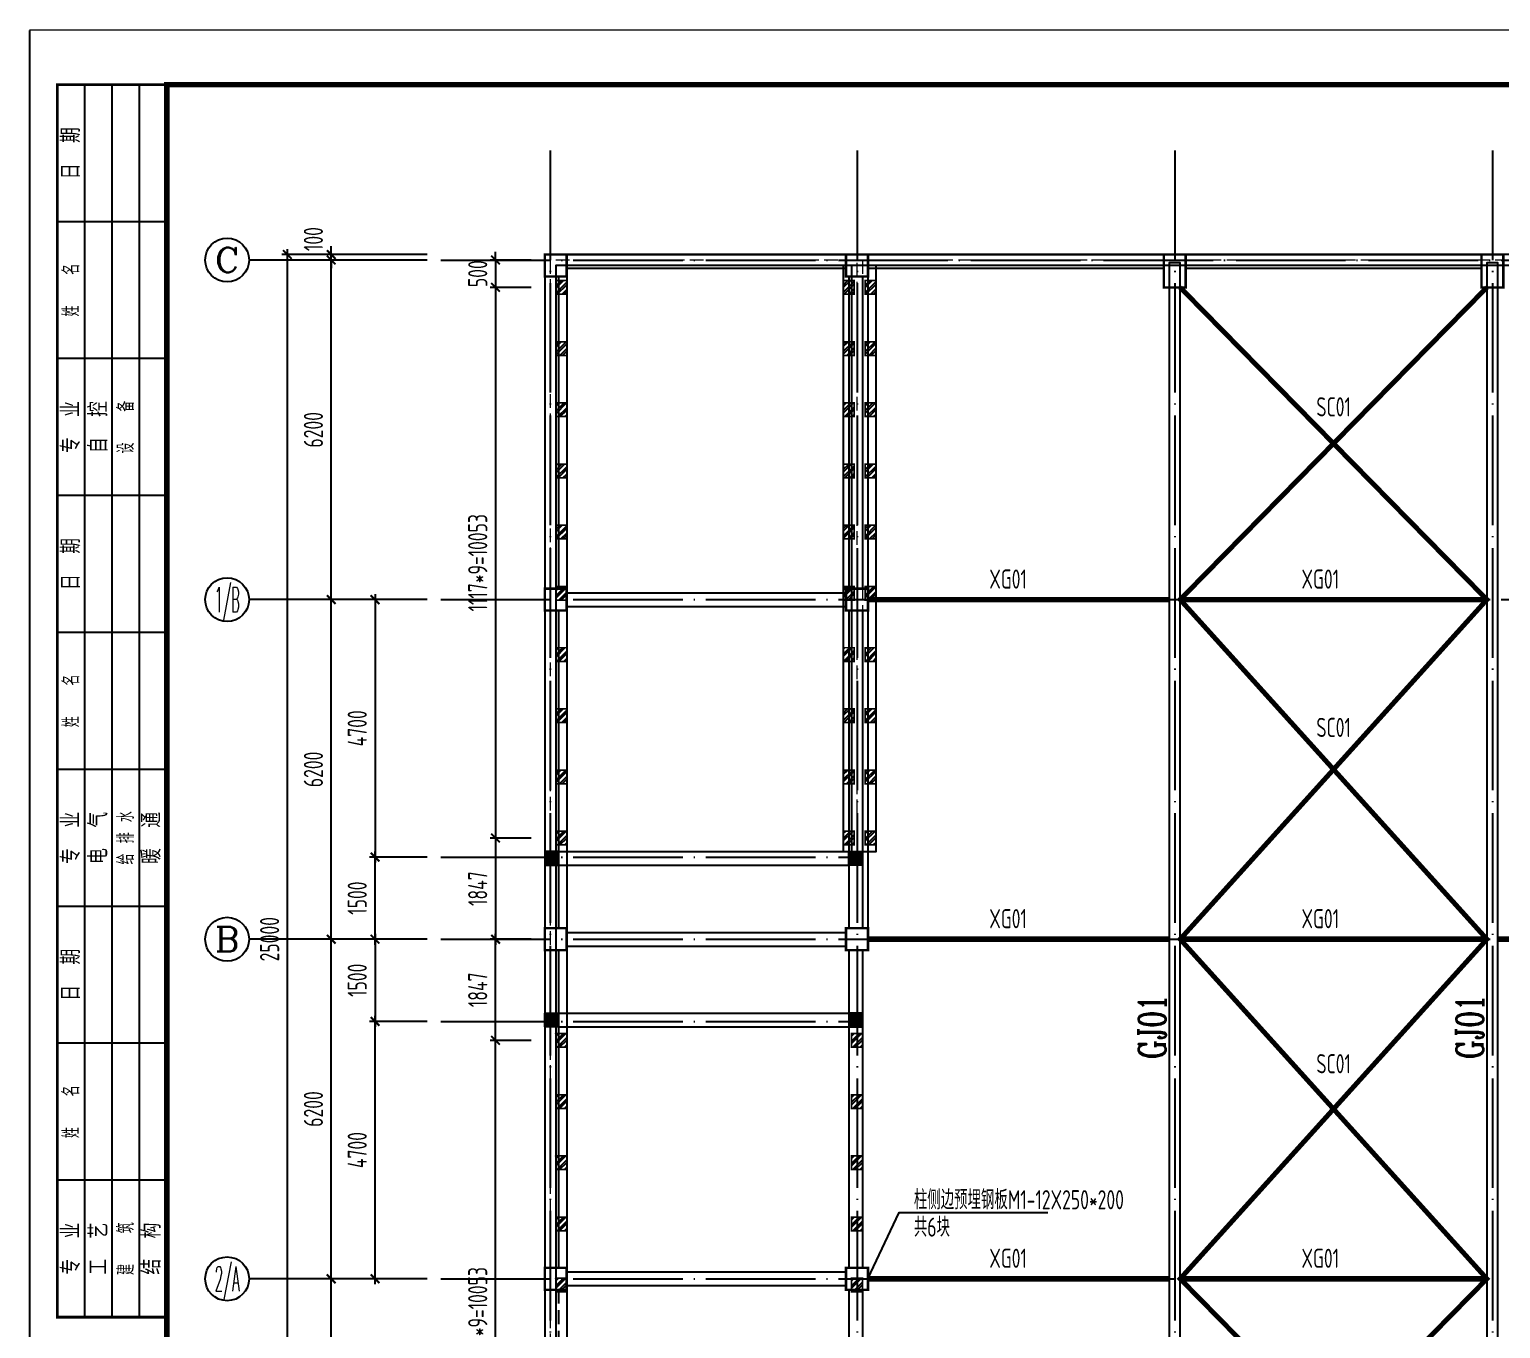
# Model space of a CAD drawing. Extents: x 287065 to 1473467, y 284802 to 344222.
# Drawn here: x 1067337 to 1094197, y 303103 to 326822 of the extents above; entities that cross this region are included whole.
import ezdxf
from ezdxf.enums import TextEntityAlignment as Align

# ---------------------------------------------------------------- set-up
doc = ezdxf.new("R2010")
doc.units = 0
doc.header["$LTSCALE"] = 1000
for name, pattern in [('3', [3.75, 2.5, -1.25]), ('DASH', [0.35, 0.25, -0.1]), ('DOTE', [2.42, 2, -0.2, 0.02, -0.2])]:
    doc.linetypes.add(name, pattern=pattern)
doc.layers.get('0').update_dxf_attribs({"linetype": 'CONTINUOUS'})
doc.layers.get('DEFPOINTS').update_dxf_attribs({"linetype": 'CONTINUOUS'})
for name, color, linetype in [('AXIS', 8, 'DOTE'), ('AXIS_DIM', 3, 'CONTINUOUS'), ('AXIS_TEXT', 3, 'CONTINUOUS'), ('BEAM_CON', 4, 'CONTINUOUS'), ('COLU', 7, 'CONTINUOUS'), ('FRAME', 3, 'CONTINUOUS'), ('G 钢板', 200, 'CONTINUOUS'), ('roof', 30, 'CONTINUOUS'), ('S_BEAMDASH', 134, '3'), ('SC', 6, 'CONTINUOUS'), ('TEXT', 7, 'CONTINUOUS'), ('TK', 211, 'CONTINUOUS'), ('XG', 4, 'CONTINUOUS'), ('柱子', 3, 'CONTINUOUS'), ('柱涂实', 54, 'CONTINUOUS'), ('第三道尺寸线', 4, 'CONTINUOUS')]:
    doc.layers.add(name, color=color, linetype=linetype)
doc.styles.add('_TCH_AXIS', font='COMPLEX', dxfattribs={"bigfont": 'GBCBIG'})
doc.styles.add('COMPLEX', font='COMPLEX')
doc.styles.add('DXFS', font='txt.shx', dxfattribs={"width": 0.7, "bigfont": 'dxfs.shx'})
doc.styles.add('TSSD_Dimension', font='tssdeng.shx', dxfattribs={"width": 0.7, "bigfont": 'hztxt.shx'})
doc.styles.add('TSSD_Rein', font='tssdeng.shx', dxfattribs={"width": 0.7, "bigfont": 'hztxt.shx'})
doc.dimstyles.new('TSSD_100_100', dxfattribs={"dimtxt": 350, "dimasz": 150, "dimexe": 100, "dimexo": 250, "dimgap": 150, "dimtad": 1, "dimdec": 0, "dimzin": 0, "dimdsep": 46, "dimtxsty": 'TSSD_Dimension', "dimblk": 'ARCHTICK', "dimcen": 0, "dimdle": 100, "dimclrd": 3, "dimclre": 3, "dimclrt": 7, "dimadec": 0, "dimazin": 0, "dimtfac": 1, "dimtdec": 0, "dimtix": 1, "dimtmove": 2, "dimatfit": 3, "dimfxl": 100, "dimtolj": 1, "dimtzin": 0, "dimarcsym": 0})
doc.dimstyles.new('TSSD_100_100$0', dxfattribs={"dimtxt": 350, "dimasz": 100, "dimexe": 100, "dimexo": 250, "dimgap": 100, "dimtad": 1, "dimdec": 0, "dimzin": 0, "dimdsep": 46, "dimtxsty": 'TSSD_Rein', "dimblk": 'ARCHTICK', "dimcen": 0, "dimdle": 100, "dimclrt": 7, "dimadec": 0, "dimazin": 0, "dimtfac": 1, "dimtdec": 0, "dimtix": 1, "dimtmove": 2, "dimatfit": 3, "dimfxl": 100, "dimtolj": 1, "dimtzin": 0, "dimarcsym": 0})
pattern_1 = [(45, (64410, 30000), (-67.351921, 67.351921), []), (45, (64454.9, 30000), (-67.351921, 67.351921), [])]
pattern_2 = [(45, (64260, 30000), (-67.351921, 67.351921), []), (45, (64304.9, 30000), (-67.351921, 67.351921), [])]
pattern_3 = [(45, (64660, 30000), (-67.351921, 67.351921), []), (45, (64704.9, 30000), (-67.351921, 67.351921), [])]

# ---------------------------------------------------------------- blocks, each defined once
blk = doc.blocks.new('_ARCHTICK')
at = {"color": 0}
blk.add_lwpolyline([(-0.53, -0.53, 0.25, 0.25, 0), (0.53, 0.53, 0.5, 0.5, 0)], format="xyseb", dxfattribs=at)
blk = doc.blocks.new('*D537')
at = {"layer": 'AXIS_DIM', "color": 3, "lineweight": -2}
for p, q in [((1072847, 297712), (1072847, 304112)), ((1074597, 304012), (1072747, 304012)), ((1074597, 297812), (1072747, 297812))]:
    blk.add_line(p, q, dxfattribs=at)
at = {"layer": 'DEFPOINTS', "color": 0}
for p in [(1072847, 304012), (1074847, 304012), (1074847, 297812)]:
    blk.add_point(p, dxfattribs=at)
at = {"layer": 'AXIS_DIM', "color": 3, "lineweight": -2, "xscale": 150, "yscale": 150, "zscale": 150}
for p, rotation in [((1072847, 304012), 90), ((1072847, 297812), 270)]:
    blk.add_blockref('_ARCHTICK', p, dxfattribs=dict(at, rotation=rotation))
at = {"layer": 'AXIS_DIM', "color": 7, "insert": (1072522, 300912), "char_height": 350, "attachment_point": 5, "rotation": 90, "style": 'TSSD_Dimension'}
blk.add_mtext('\\A1;6200', dxfattribs=at)
blk = doc.blocks.new('*D538')
at = {"layer": 'AXIS_DIM', "color": 3, "lineweight": -2}
for p, q in [((1072847, 303912), (1072847, 310312)), ((1074597, 310212), (1072747, 310212)), ((1074597, 304012), (1072747, 304012))]:
    blk.add_line(p, q, dxfattribs=at)
at = {"layer": 'DEFPOINTS', "color": 0}
for p in [(1072847, 310212), (1074847, 310212), (1074847, 304012)]:
    blk.add_point(p, dxfattribs=at)
at = {"layer": 'AXIS_DIM', "color": 3, "lineweight": -2, "xscale": 150, "yscale": 150, "zscale": 150}
for p, rotation in [((1072847, 310212), 90), ((1072847, 304012), 270)]:
    blk.add_blockref('_ARCHTICK', p, dxfattribs=dict(at, rotation=rotation))
at = {"layer": 'AXIS_DIM', "color": 7, "insert": (1072522, 307112), "char_height": 350, "attachment_point": 5, "rotation": 90, "style": 'TSSD_Dimension'}
blk.add_mtext('\\A1;6200', dxfattribs=at)
blk = doc.blocks.new('*D539')
at = {"layer": 'AXIS_DIM', "color": 3, "lineweight": -2}
for p, q in [((1074597, 316412), (1072747, 316412)), ((1072847, 310112), (1072847, 316512)), ((1074597, 310212), (1072747, 310212))]:
    blk.add_line(p, q, dxfattribs=at)
at = {"layer": 'DEFPOINTS', "color": 0}
for p in [(1072847, 316412), (1074847, 316412), (1074847, 310212)]:
    blk.add_point(p, dxfattribs=at)
at = {"layer": 'AXIS_DIM', "color": 3, "lineweight": -2, "xscale": 150, "yscale": 150, "zscale": 150}
for p, rotation in [((1072847, 316412), 90), ((1072847, 310212), 270)]:
    blk.add_blockref('_ARCHTICK', p, dxfattribs=dict(at, rotation=rotation))
at = {"layer": 'AXIS_DIM', "color": 7, "insert": (1072522, 313312), "char_height": 350, "attachment_point": 5, "rotation": 90, "style": 'TSSD_Dimension'}
blk.add_mtext('\\A1;6200', dxfattribs=at)
blk = doc.blocks.new('*D540')
at = {"layer": 'AXIS_DIM', "color": 3, "lineweight": -2}
for p, q in [((1074597, 322612), (1072747, 322612)), ((1072847, 316312), (1072847, 322712)), ((1074597, 316412), (1072747, 316412))]:
    blk.add_line(p, q, dxfattribs=at)
at = {"layer": 'DEFPOINTS', "color": 0}
for p in [(1072847, 322612), (1074847, 322612), (1074847, 316412)]:
    blk.add_point(p, dxfattribs=at)
at = {"layer": 'AXIS_DIM', "color": 3, "lineweight": -2, "xscale": 150, "yscale": 150, "zscale": 150}
for p, rotation in [((1072847, 322612), 90), ((1072847, 316412), 270)]:
    blk.add_blockref('_ARCHTICK', p, dxfattribs=dict(at, rotation=rotation))
at = {"layer": 'AXIS_DIM', "color": 7, "insert": (1072522, 319512), "char_height": 350, "attachment_point": 5, "rotation": 90, "style": 'TSSD_Dimension'}
blk.add_mtext('\\A1;6200', dxfattribs=at)
blk = doc.blocks.new('*D541')
at = {"layer": 'AXIS_DIM', "color": 3, "lineweight": -2}
for p, q in [((1072847, 322712), (1072847, 322862)), ((1074597, 322712), (1072747, 322712)), ((1074597, 322612), (1072747, 322612)), ((1072847, 322612), (1072847, 322712)), ((1072847, 322612), (1072847, 322462))]:
    blk.add_line(p, q, dxfattribs=at)
at = {"layer": 'DEFPOINTS', "color": 0}
for p in [(1072847, 322712), (1074847, 322712), (1074847, 322612)]:
    blk.add_point(p, dxfattribs=at)
at = {"layer": 'AXIS_DIM', "color": 3, "lineweight": -2, "xscale": 150, "yscale": 150, "zscale": 150}
for p, rotation in [((1072847, 322712), 270), ((1072847, 322612), 90)]:
    blk.add_blockref('_ARCHTICK', p, dxfattribs=dict(at, rotation=rotation))
at = {"layer": 'AXIS_DIM', "color": 7, "insert": (1072522, 322994), "char_height": 350, "attachment_point": 5, "rotation": 90, "style": 'TSSD_Dimension'}
blk.add_mtext('\\A1;100', dxfattribs=at)
blk = doc.blocks.new('*D542')
at = {"layer": 'AXIS_DIM', "color": 3, "lineweight": -2}
for p, q in [((1074597, 322712), (1071947, 322712)), ((1072047, 297612), (1072047, 322812)), ((1074597, 297712), (1071947, 297712))]:
    blk.add_line(p, q, dxfattribs=at)
at = {"layer": 'DEFPOINTS', "color": 0}
for p in [(1072047, 322712), (1074847, 322712), (1074847, 297712)]:
    blk.add_point(p, dxfattribs=at)
at = {"layer": 'AXIS_DIM', "color": 3, "lineweight": -2, "xscale": 150, "yscale": 150, "zscale": 150}
for p, rotation in [((1072047, 322712), 90), ((1072047, 297712), 270)]:
    blk.add_blockref('_ARCHTICK', p, dxfattribs=dict(at, rotation=rotation))
at = {"layer": 'AXIS_DIM', "color": 7, "insert": (1071722, 310212), "char_height": 350, "attachment_point": 5, "rotation": 90, "style": 'TSSD_Dimension'}
blk.add_mtext('\\A1;25000', dxfattribs=at)
blk = doc.blocks.new('_AXISO')
blk.add_circle((0, 0), 0.5)
at = {"layer": 'AXIS_TEXT', "style": 'COMPLEX', "width": 1.041667}
blk.add_attdef('A', text='', height=0.56, dxfattribs=at).set_placement((-0.25, -0.28), (0.25, -0.28), align=Align.FIT)
blk = doc.blocks.new('TK-A2+(891X420)')
at = {"layer": 'FRAME', "lineweight": 18}
blk.add_line((626527, 350595), (626527, 392595), dxfattribs=at)
at = {"layer": 'FRAME'}
for points in [[(626537, 392605, 20, 20, 0), (626537, 350605, 20, 20, 0), (715637, 350605, 20, 20, 0), (715637, 392605, 20, 20, 0)], [(629037, 391605, 100, 100, 0), (629037, 351605, 100, 100, 0), (714637, 351605, 100, 100, 0), (714637, 391605, 100, 100, 0)]]:
    blk.add_lwpolyline(points, format="xyseb", close=True, dxfattribs=at)
blk.add_lwpolyline([(629037, 391605, 50, 50, 0), (627037, 391605, 50, 50, 0), (627037, 369105, 50, 50, 0), (629037, 369105, 50, 50, 0)], format="xyseb", dxfattribs=at)
for points in [[(627537, 369105), (627537, 391605)], [(628037, 369105), (628037, 391605)], [(628537, 369105), (628537, 391605)], [(629037, 389105), (627037, 389105)], [(629037, 386605), (627037, 386605)], [(629037, 384105), (627037, 384105)], [(629037, 381605), (627037, 381605)], [(629037, 379105), (627037, 379105)], [(629037, 376605), (627037, 376605)], [(629037, 374105), (627037, 374105)], [(629037, 371605), (627037, 371605)]]:
    blk.add_lwpolyline(points, dxfattribs=at)
at = {"layer": 'FRAME', "char_height": 300, "attachment_point": 5, "rotation": 90, "style": 'DXFS'}
for s, insert, width in [('{\\f宋体|b0|i0|c134|p2;日\\Ftxt.shx,dxfs.shx|c134;  \\f宋体|b0|i0|c134|p2;期\\P}', (627287, 390355), 1132.5), ('姓   名', (627287, 387855), 1185), ('{\\f宋体|b0|i0|c134|p2;专\\Ftxt.shx,dxfs.shx|c134;  \\f宋体|b0|i0|c134|p2;业\\P}', (627287, 385355), 1203.38), ('{\\f宋体|b0|i0|c134|p2;自\\Ftxt.shx,dxfs.shx|c134;  \\f宋体|b0|i0|c134|p2;控\\P}', (627787, 385355), 1148.25), ('设   备', (628287, 385355), 1227), ('{\\f宋体|b0|i0|c134|p2;日\\Ftxt.shx,dxfs.shx|c134;  \\f宋体|b0|i0|c134|p2;期\\P}', (627287, 382855), 1132.5), ('姓   名', (627287, 380355), 1185), ('{\\f宋体|b0|i0|c134|p2;专\\Ftxt.shx,dxfs.shx|c134;  \\f宋体|b0|i0|c134|p2;业\\P}', (627287, 377855), 1203.38), ('{\\f宋体|b0|i0|c134|p2;电\\Ftxt.shx,dxfs.shx|c134;  \\f宋体|b0|i0|c134|p2;气\\P}', (627787, 377855), 1182.38), ('给 排 水', (628287, 377855), 1352.62), ('{\\f宋体|b0|i0|c134|p2;暖\\Ftxt.shx,dxfs.shx|c134;  \\f宋体|b0|i0|c134|p2;通\\P}', (628757, 377855), 1200.75), ('{\\f宋体|b0|i0|c134|p2;日\\Ftxt.shx,dxfs.shx|c134;  \\f宋体|b0|i0|c134|p2;期\\P}', (627287, 375355), 1132.5), ('姓   名', (627287, 372855), 1185), ('{\\f宋体|b0|i0|c134|p2;专\\Ftxt.shx,dxfs.shx|c134;  \\f宋体|b0|i0|c134|p2;业\\P}', (627287, 370355), 1203.38), ('{\\f宋体|b0|i0|c134|p2;工\\Ftxt.shx,dxfs.shx|c134;  \\f宋体|b0|i0|c134|p2;艺\\P}', (627787, 370355), 1177.12), ('建   筑', (628287, 370355), 1206), ('{\\f宋体|b0|i0|c134|p2;结\\Ftxt.shx,dxfs.shx|c134;  \\f宋体|b0|i0|c134|p2;构\\P}', (628757, 370355), 1192.88)]:
    blk.add_mtext(s, dxfattribs=dict(at, insert=insert, width=width))
blk = doc.blocks.new('*D549')
at = {"layer": 'DEFPOINTS', "color": 0}
for p in [(1074847, 310212), (1073647, 308712), (1074847, 308712)]:
    blk.add_point(p, dxfattribs=at)
at = {"layer": '第三道尺寸线', "color": 3, "lineweight": -2}
for p, q in [((1073647, 310312), (1073647, 308612)), ((1074597, 310212), (1073547, 310212)), ((1074597, 308712), (1073547, 308712))]:
    blk.add_line(p, q, dxfattribs=at)
at = {"layer": '第三道尺寸线', "color": 3, "lineweight": -2, "xscale": 150, "yscale": 150, "zscale": 150}
for p, rotation in [((1073647, 310212), 90), ((1073647, 308712), 270)]:
    blk.add_blockref('_ARCHTICK', p, dxfattribs=dict(at, rotation=rotation))
at = {"layer": '第三道尺寸线', "color": 7, "insert": (1073322, 309462), "char_height": 350, "attachment_point": 5, "rotation": 90, "style": 'TSSD_Dimension'}
blk.add_mtext('\\A1;1500', dxfattribs=at)
blk = doc.blocks.new('*D550')
at = {"layer": 'DEFPOINTS', "color": 0}
for p in [(1073647, 308712), (1074847, 308712), (1074847, 304012)]:
    blk.add_point(p, dxfattribs=at)
at = {"layer": '第三道尺寸线', "color": 3, "lineweight": -2}
for p, q in [((1074597, 308712), (1073547, 308712)), ((1073647, 303912), (1073647, 308812)), ((1074597, 304012), (1073547, 304012))]:
    blk.add_line(p, q, dxfattribs=at)
at = {"layer": '第三道尺寸线', "color": 3, "lineweight": -2, "xscale": 150, "yscale": 150, "zscale": 150}
for p, rotation in [((1073647, 308712), 90), ((1073647, 304012), 270)]:
    blk.add_blockref('_ARCHTICK', p, dxfattribs=dict(at, rotation=rotation))
at = {"layer": '第三道尺寸线', "color": 7, "insert": (1073322, 306362), "char_height": 350, "attachment_point": 5, "rotation": 90, "style": 'TSSD_Dimension'}
blk.add_mtext('\\A1;4700', dxfattribs=at)
blk = doc.blocks.new('*D551')
at = {"layer": 'DEFPOINTS', "color": 0}
for p in [(1073647, 311712), (1074847, 311712), (1074847, 310212)]:
    blk.add_point(p, dxfattribs=at)
at = {"layer": '第三道尺寸线', "color": 3, "lineweight": -2}
for p, q in [((1074597, 311712), (1073547, 311712)), ((1073647, 310112), (1073647, 311812)), ((1074597, 310212), (1073547, 310212))]:
    blk.add_line(p, q, dxfattribs=at)
at = {"layer": '第三道尺寸线', "color": 3, "lineweight": -2, "xscale": 150, "yscale": 150, "zscale": 150}
for p, rotation in [((1073647, 311712), 90), ((1073647, 310212), 270)]:
    blk.add_blockref('_ARCHTICK', p, dxfattribs=dict(at, rotation=rotation))
at = {"layer": '第三道尺寸线', "color": 7, "insert": (1073322, 310962), "char_height": 350, "attachment_point": 5, "rotation": 90, "style": 'TSSD_Dimension'}
blk.add_mtext('\\A1;1500', dxfattribs=at)
blk = doc.blocks.new('*D552')
at = {"layer": 'DEFPOINTS', "color": 0}
for p in [(1074847, 316412), (1073647, 311712), (1074847, 311712)]:
    blk.add_point(p, dxfattribs=at)
at = {"layer": '第三道尺寸线', "color": 3, "lineweight": -2}
for p, q in [((1074597, 316412), (1073547, 316412)), ((1073647, 316512), (1073647, 311612)), ((1074597, 311712), (1073547, 311712))]:
    blk.add_line(p, q, dxfattribs=at)
at = {"layer": '第三道尺寸线', "color": 3, "lineweight": -2, "xscale": 150, "yscale": 150, "zscale": 150}
for p, rotation in [((1073647, 316412), 90), ((1073647, 311712), 270)]:
    blk.add_blockref('_ARCHTICK', p, dxfattribs=dict(at, rotation=rotation))
at = {"layer": '第三道尺寸线', "color": 7, "insert": (1073322, 314062), "char_height": 350, "attachment_point": 5, "rotation": 90, "style": 'TSSD_Dimension'}
blk.add_mtext('\\A1;4700', dxfattribs=at)
blk = doc.blocks.new('*D585')
at = {"layer": 'AXIS_DIM', "color": 3, "lineweight": -2}
for p, q in [((1076497, 308365), (1075747, 308365)), ((1075847, 298212), (1075847, 308465)), ((1076497, 298312), (1075747, 298312))]:
    blk.add_line(p, q, dxfattribs=at)
at = {"layer": 'DEFPOINTS', "color": 0}
for p in [(1075847, 308365), (1076747, 308365), (1076747, 298312)]:
    blk.add_point(p, dxfattribs=at)
at = {"layer": 'AXIS_DIM', "color": 3, "lineweight": -2, "xscale": 150, "yscale": 150, "zscale": 150}
for p, rotation in [((1075847, 308365), 90), ((1075847, 298312), 270)]:
    blk.add_blockref('_ARCHTICK', p, dxfattribs=dict(at, rotation=rotation))
at = {"layer": 'AXIS_DIM', "color": 7, "insert": (1075522, 303338), "char_height": 350, "attachment_point": 5, "rotation": 90, "style": 'TSSD_Dimension'}
blk.add_mtext('\\A1;1117*9=10053', dxfattribs=at)
blk = doc.blocks.new('*D586')
at = {"layer": 'AXIS_DIM', "color": 3, "lineweight": -2}
for p, q in [((1075847, 308265), (1075847, 310312)), ((1076497, 310212), (1075747, 310212)), ((1076497, 308365), (1075747, 308365))]:
    blk.add_line(p, q, dxfattribs=at)
at = {"layer": 'DEFPOINTS', "color": 0}
for p in [(1075847, 310212), (1076747, 310212), (1076747, 308365)]:
    blk.add_point(p, dxfattribs=at)
at = {"layer": 'AXIS_DIM', "color": 3, "lineweight": -2, "xscale": 150, "yscale": 150, "zscale": 150}
for p, rotation in [((1075847, 310212), 90), ((1075847, 308365), 270)]:
    blk.add_blockref('_ARCHTICK', p, dxfattribs=dict(at, rotation=rotation))
at = {"layer": 'AXIS_DIM', "color": 7, "insert": (1075522, 309288), "char_height": 350, "attachment_point": 5, "rotation": 90, "style": 'TSSD_Dimension'}
blk.add_mtext('\\A1;1847', dxfattribs=at)
blk = doc.blocks.new('*D587')
at = {"layer": 'AXIS_DIM', "color": 3, "lineweight": -2}
for p, q in [((1076497, 322612), (1075747, 322612)), ((1075847, 322612), (1075847, 322762)), ((1075847, 322612), (1075847, 322112)), ((1076497, 322112), (1075747, 322112)), ((1075847, 322112), (1075847, 321962))]:
    blk.add_line(p, q, dxfattribs=at)
at = {"layer": 'DEFPOINTS', "color": 0}
for p in [(1076747, 322612), (1075847, 322112), (1076747, 322112)]:
    blk.add_point(p, dxfattribs=at)
at = {"layer": 'AXIS_DIM', "color": 3, "lineweight": -2, "xscale": 150, "yscale": 150, "zscale": 150}
for p, rotation in [((1075847, 322612), 270), ((1075847, 322112), 90)]:
    blk.add_blockref('_ARCHTICK', p, dxfattribs=dict(at, rotation=rotation))
at = {"layer": 'AXIS_DIM', "color": 7, "insert": (1075522, 322362), "char_height": 350, "attachment_point": 5, "rotation": 90, "style": 'TSSD_Dimension'}
blk.add_mtext('\\A1;500', dxfattribs=at)
blk = doc.blocks.new('*D588')
at = {"layer": 'AXIS_DIM', "color": 3, "lineweight": -2}
for p, q in [((1076497, 322112), (1075747, 322112)), ((1075847, 322212), (1075847, 311959)), ((1076497, 312059), (1075747, 312059))]:
    blk.add_line(p, q, dxfattribs=at)
at = {"layer": 'DEFPOINTS', "color": 0}
for p in [(1076747, 322112), (1075847, 312059), (1076747, 312059)]:
    blk.add_point(p, dxfattribs=at)
at = {"layer": 'AXIS_DIM', "color": 3, "lineweight": -2, "xscale": 150, "yscale": 150, "zscale": 150}
for p, rotation in [((1075847, 322112), 90), ((1075847, 312059), 270)]:
    blk.add_blockref('_ARCHTICK', p, dxfattribs=dict(at, rotation=rotation))
at = {"layer": 'AXIS_DIM', "color": 7, "insert": (1075522, 317085), "char_height": 350, "attachment_point": 5, "rotation": 90, "style": 'TSSD_Dimension'}
blk.add_mtext('\\A1;1117*9=10053', dxfattribs=at)
blk = doc.blocks.new('*D589')
at = {"layer": 'AXIS_DIM', "color": 3, "lineweight": -2}
for p, q in [((1075847, 312159), (1075847, 310112)), ((1076497, 312059), (1075747, 312059)), ((1076497, 310212), (1075747, 310212))]:
    blk.add_line(p, q, dxfattribs=at)
at = {"layer": 'DEFPOINTS', "color": 0}
for p in [(1076747, 312059), (1075847, 310212), (1076747, 310212)]:
    blk.add_point(p, dxfattribs=at)
at = {"layer": 'AXIS_DIM', "color": 3, "lineweight": -2, "xscale": 150, "yscale": 150, "zscale": 150}
for p, rotation in [((1075847, 312059), 90), ((1075847, 310212), 270)]:
    blk.add_blockref('_ARCHTICK', p, dxfattribs=dict(at, rotation=rotation))
at = {"layer": 'AXIS_DIM', "color": 7, "insert": (1075522, 311135), "char_height": 350, "attachment_point": 5, "rotation": 90, "style": 'TSSD_Dimension'}
blk.add_mtext('\\A1;1847', dxfattribs=at)

msp = doc.modelspace()

# ---------------------------------------------------------------- hatches: boundary and pattern name
at = {"layer": 'G 钢板'}
h = msp.add_hatch(dxfattribs=at)
h.set_pattern_fill('ANSI32', color=256, scale=10, style=0)
h.set_pattern_definition(pattern_1)
h.paths.add_polyline_path([(1077146.971, 322236.708), (1076946.971, 322236.708), (1076946.971, 321986.708), (1077146.971, 321986.708)])
h = msp.add_hatch(dxfattribs=at)
h.set_pattern_fill('ANSI32', color=256, scale=10, style=0)
h.set_pattern_definition(pattern_2)
h.paths.add_polyline_path([(1082396.971, 322236.708), (1082196.971, 322236.708), (1082196.971, 321986.708), (1082396.971, 321986.708)])
h = msp.add_hatch(dxfattribs=at)
h.set_pattern_fill('ANSI32', color=256, scale=10, style=0)
h.set_pattern_definition(pattern_3)
h.paths.add_polyline_path([(1082796.971, 322236.708), (1082596.971, 322236.708), (1082596.971, 321986.708), (1082796.971, 321986.708)])
h = msp.add_hatch(dxfattribs=at)
h.set_pattern_fill('ANSI32', color=256, scale=10, style=0)
h.set_pattern_definition(pattern_1)
h.paths.add_polyline_path([(1077146.971, 321119.708), (1076946.971, 321119.708), (1076946.971, 320869.708), (1077146.971, 320869.708)])
h = msp.add_hatch(dxfattribs=at)
h.set_pattern_fill('ANSI32', color=256, scale=10, style=0)
h.set_pattern_definition(pattern_2)
h.paths.add_polyline_path([(1082396.971, 321119.708), (1082196.971, 321119.708), (1082196.971, 320869.708), (1082396.971, 320869.708)])
h = msp.add_hatch(dxfattribs=at)
h.set_pattern_fill('ANSI32', color=256, scale=10, style=0)
h.set_pattern_definition(pattern_3)
h.paths.add_polyline_path([(1082796.971, 321119.708), (1082596.971, 321119.708), (1082596.971, 320869.708), (1082796.971, 320869.708)])
h = msp.add_hatch(dxfattribs=at)
h.set_pattern_fill('ANSI32', color=256, scale=10, style=0)
h.set_pattern_definition(pattern_1)
h.paths.add_polyline_path([(1077146.971, 320002.708), (1076946.971, 320002.708), (1076946.971, 319752.708), (1077146.971, 319752.708)])
h = msp.add_hatch(dxfattribs=at)
h.set_pattern_fill('ANSI32', color=256, scale=10, style=0)
h.set_pattern_definition(pattern_2)
h.paths.add_polyline_path([(1082396.971, 320002.708), (1082196.971, 320002.708), (1082196.971, 319752.708), (1082396.971, 319752.708)])
h = msp.add_hatch(dxfattribs=at)
h.set_pattern_fill('ANSI32', color=256, scale=10, style=0)
h.set_pattern_definition(pattern_3)
h.paths.add_polyline_path([(1082796.971, 320002.708), (1082596.971, 320002.708), (1082596.971, 319752.708), (1082796.971, 319752.708)])
h = msp.add_hatch(dxfattribs=at)
h.set_pattern_fill('ANSI32', color=256, scale=10, style=0)
h.set_pattern_definition(pattern_1)
h.paths.add_polyline_path([(1077146.971, 318885.708), (1076946.971, 318885.708), (1076946.971, 318635.708), (1077146.971, 318635.708)])
h = msp.add_hatch(dxfattribs=at)
h.set_pattern_fill('ANSI32', color=256, scale=10, style=0)
h.set_pattern_definition(pattern_2)
h.paths.add_polyline_path([(1082396.971, 318885.708), (1082196.971, 318885.708), (1082196.971, 318635.708), (1082396.971, 318635.708)])
h = msp.add_hatch(dxfattribs=at)
h.set_pattern_fill('ANSI32', color=256, scale=10, style=0)
h.set_pattern_definition(pattern_3)
h.paths.add_polyline_path([(1082796.971, 318885.708), (1082596.971, 318885.708), (1082596.971, 318635.708), (1082796.971, 318635.708)])
h = msp.add_hatch(dxfattribs=at)
h.set_pattern_fill('ANSI32', color=256, scale=10, style=0)
h.set_pattern_definition(pattern_1)
h.paths.add_polyline_path([(1077146.971, 317768.708), (1076946.971, 317768.708), (1076946.971, 317518.708), (1077146.971, 317518.708)])
h = msp.add_hatch(dxfattribs=at)
h.set_pattern_fill('ANSI32', color=256, scale=10, style=0)
h.set_pattern_definition(pattern_2)
h.paths.add_polyline_path([(1082396.971, 317768.708), (1082196.971, 317768.708), (1082196.971, 317518.708), (1082396.971, 317518.708)])
h = msp.add_hatch(dxfattribs=at)
h.set_pattern_fill('ANSI32', color=256, scale=10, style=0)
h.set_pattern_definition(pattern_3)
h.paths.add_polyline_path([(1082796.971, 317768.708), (1082596.971, 317768.708), (1082596.971, 317518.708), (1082796.971, 317518.708)])
h = msp.add_hatch(dxfattribs=at)
h.set_pattern_fill('ANSI32', color=256, scale=10, style=0)
h.set_pattern_definition(pattern_1)
h.paths.add_polyline_path([(1077146.971, 316651.708), (1076946.971, 316651.708), (1076946.971, 316401.708), (1077146.971, 316401.708)])
h = msp.add_hatch(dxfattribs=at)
h.set_pattern_fill('ANSI32', color=256, scale=10, style=0)
h.set_pattern_definition(pattern_2)
h.paths.add_polyline_path([(1082396.971, 316651.708), (1082196.971, 316651.708), (1082196.971, 316401.708), (1082396.971, 316401.708)])
h = msp.add_hatch(dxfattribs=at)
h.set_pattern_fill('ANSI32', color=256, scale=10, style=0)
h.set_pattern_definition(pattern_3)
h.paths.add_polyline_path([(1082796.971, 316651.708), (1082596.971, 316651.708), (1082596.971, 316401.708), (1082796.971, 316401.708)])
h = msp.add_hatch(dxfattribs=at)
h.set_pattern_fill('ANSI32', color=256, scale=10, style=0)
h.set_pattern_definition(pattern_1)
h.paths.add_polyline_path([(1077146.971, 315534.708), (1076946.971, 315534.708), (1076946.971, 315284.708), (1077146.971, 315284.708)])
h = msp.add_hatch(dxfattribs=at)
h.set_pattern_fill('ANSI32', color=256, scale=10, style=0)
h.set_pattern_definition(pattern_2)
h.paths.add_polyline_path([(1082396.971, 315534.708), (1082196.971, 315534.708), (1082196.971, 315284.708), (1082396.971, 315284.708)])
h = msp.add_hatch(dxfattribs=at)
h.set_pattern_fill('ANSI32', color=256, scale=10, style=0)
h.set_pattern_definition(pattern_3)
h.paths.add_polyline_path([(1082796.971, 315534.708), (1082596.971, 315534.708), (1082596.971, 315284.708), (1082796.971, 315284.708)])
h = msp.add_hatch(dxfattribs=at)
h.set_pattern_fill('ANSI32', color=256, scale=10, style=0)
h.set_pattern_definition(pattern_1)
h.paths.add_polyline_path([(1077146.971, 314417.708), (1076946.971, 314417.708), (1076946.971, 314167.708), (1077146.971, 314167.708)])
h = msp.add_hatch(dxfattribs=at)
h.set_pattern_fill('ANSI32', color=256, scale=10, style=0)
h.set_pattern_definition(pattern_2)
h.paths.add_polyline_path([(1082396.971, 314417.708), (1082196.971, 314417.708), (1082196.971, 314167.708), (1082396.971, 314167.708)])
h = msp.add_hatch(dxfattribs=at)
h.set_pattern_fill('ANSI32', color=256, scale=10, style=0)
h.set_pattern_definition(pattern_3)
h.paths.add_polyline_path([(1082796.971, 314417.708), (1082596.971, 314417.708), (1082596.971, 314167.708), (1082796.971, 314167.708)])
h = msp.add_hatch(dxfattribs=at)
h.set_pattern_fill('ANSI32', color=256, scale=10, style=0)
h.set_pattern_definition(pattern_1)
h.paths.add_polyline_path([(1077146.971, 313300.708), (1076946.971, 313300.708), (1076946.971, 313050.708), (1077146.971, 313050.708)])
h = msp.add_hatch(dxfattribs=at)
h.set_pattern_fill('ANSI32', color=256, scale=10, style=0)
h.set_pattern_definition(pattern_2)
h.paths.add_polyline_path([(1082396.971, 313300.708), (1082196.971, 313300.708), (1082196.971, 313050.708), (1082396.971, 313050.708)])
h = msp.add_hatch(dxfattribs=at)
h.set_pattern_fill('ANSI32', color=256, scale=10, style=0)
h.set_pattern_definition(pattern_3)
h.paths.add_polyline_path([(1082796.971, 313300.708), (1082596.971, 313300.708), (1082596.971, 313050.708), (1082796.971, 313050.708)])
h = msp.add_hatch(dxfattribs=at)
h.set_pattern_fill('ANSI32', color=256, scale=10, style=0)
h.set_pattern_definition(pattern_1)
h.paths.add_polyline_path([(1077146.971, 312183.708), (1076946.971, 312183.708), (1076946.971, 311933.708), (1077146.971, 311933.708)])
h = msp.add_hatch(dxfattribs=at)
h.set_pattern_fill('ANSI32', color=256, scale=10, style=0)
h.set_pattern_definition(pattern_2)
h.paths.add_polyline_path([(1082396.971, 312183.708), (1082196.971, 312183.708), (1082196.971, 311933.708), (1082396.971, 311933.708)])
h = msp.add_hatch(dxfattribs=at)
h.set_pattern_fill('ANSI32', color=256, scale=10, style=0)
h.set_pattern_definition(pattern_3)
h.paths.add_polyline_path([(1082796.971, 312183.708), (1082596.971, 312183.708), (1082596.971, 311933.708), (1082796.971, 311933.708)])
h = msp.add_hatch(dxfattribs=at)
h.set_pattern_fill('ANSI32', color=256, scale=10, style=0)
h.set_pattern_definition([(45, (64410, 40053), (-67.351921, 67.351921), []), (45, (64454.9, 40053), (-67.351921, 67.351921), [])])
h.paths.add_polyline_path([(1077146.971, 308489.708), (1076946.971, 308489.708), (1076946.971, 308239.708), (1077146.971, 308239.708)])
h = msp.add_hatch(dxfattribs=at)
h.set_pattern_fill('ANSI32', color=256, scale=10, style=0)
h.set_pattern_definition([(45, (69810, 40053), (-67.351921, 67.351921), []), (45, (69854.9, 40053), (-67.351921, 67.351921), [])])
h.paths.add_polyline_path([(1082546.971, 308489.708), (1082346.971, 308489.708), (1082346.971, 308239.708), (1082546.971, 308239.708)])
h = msp.add_hatch(dxfattribs=at)
h.set_pattern_fill('ANSI32', color=256, scale=10, style=0)
h.set_pattern_definition([(45, (64410, 38936), (-67.351921, 67.351921), []), (45, (64454.9, 38936), (-67.351921, 67.351921), [])])
h.paths.add_polyline_path([(1077146.971, 307372.708), (1076946.971, 307372.708), (1076946.971, 307122.708), (1077146.971, 307122.708)])
h = msp.add_hatch(dxfattribs=at)
h.set_pattern_fill('ANSI32', color=256, scale=10, style=0)
h.set_pattern_definition([(45, (69810, 38936), (-67.351921, 67.351921), []), (45, (69854.9, 38936), (-67.351921, 67.351921), [])])
h.paths.add_polyline_path([(1082546.971, 307372.708), (1082346.971, 307372.708), (1082346.971, 307122.708), (1082546.971, 307122.708)])
h = msp.add_hatch(dxfattribs=at)
h.set_pattern_fill('ANSI32', color=256, scale=10, style=0)
h.set_pattern_definition([(45, (64410, 37819), (-67.351921, 67.351921), []), (45, (64454.9, 37819), (-67.351921, 67.351921), [])])
h.paths.add_polyline_path([(1077146.971, 306255.708), (1076946.971, 306255.708), (1076946.971, 306005.708), (1077146.971, 306005.708)])
h = msp.add_hatch(dxfattribs=at)
h.set_pattern_fill('ANSI32', color=256, scale=10, style=0)
h.set_pattern_definition([(45, (69810, 37819), (-67.351921, 67.351921), []), (45, (69854.9, 37819), (-67.351921, 67.351921), [])])
h.paths.add_polyline_path([(1082546.971, 306255.708), (1082346.971, 306255.708), (1082346.971, 306005.708), (1082546.971, 306005.708)])
h = msp.add_hatch(dxfattribs=at)
h.set_pattern_fill('ANSI32', color=256, scale=10, style=0)
h.set_pattern_definition([(45, (64410, 36702), (-67.351921, 67.351921), []), (45, (64454.9, 36702), (-67.351921, 67.351921), [])])
h.paths.add_polyline_path([(1077146.971, 305138.708), (1076946.971, 305138.708), (1076946.971, 304888.708), (1077146.971, 304888.708)])
h = msp.add_hatch(dxfattribs=at)
h.set_pattern_fill('ANSI32', color=256, scale=10, style=0)
h.set_pattern_definition([(45, (69810, 36702), (-67.351921, 67.351921), []), (45, (69854.9, 36702), (-67.351921, 67.351921), [])])
h.paths.add_polyline_path([(1082546.971, 305138.708), (1082346.971, 305138.708), (1082346.971, 304888.708), (1082546.971, 304888.708)])
h = msp.add_hatch(dxfattribs=at)
h.set_pattern_fill('ANSI32', color=256, scale=10, style=0)
h.set_pattern_definition([(45, (64410, 35585), (-67.351921, 67.351921), []), (45, (64454.9, 35585), (-67.351921, 67.351921), [])])
h.paths.add_polyline_path([(1077146.971, 304021.708), (1076946.971, 304021.708), (1076946.971, 303771.708), (1077146.971, 303771.708)])
h = msp.add_hatch(dxfattribs=at)
h.set_pattern_fill('ANSI32', color=256, scale=10, style=0)
h.set_pattern_definition([(45, (69810, 35585), (-67.351921, 67.351921), []), (45, (69854.9, 35585), (-67.351921, 67.351921), [])])
h.paths.add_polyline_path([(1082546.971, 304021.708), (1082346.971, 304021.708), (1082346.971, 303771.708), (1082546.971, 303771.708)])
at = {"layer": '柱涂实'}
for points in [[(1076746.971, 311811.708), (1076746.971, 311561.708), (1076996.971, 311561.708), (1076996.971, 311811.708)], [(1082546.971, 311811.708), (1082546.971, 311561.708), (1082296.971, 311561.708), (1082296.971, 311811.708)], [(1076746.971, 308611.708), (1076746.971, 308861.708), (1076996.971, 308861.708), (1076996.971, 308611.708)], [(1082546.971, 308611.708), (1082546.971, 308861.708), (1082296.971, 308861.708), (1082296.971, 308611.708)]]:
    msp.add_hatch(color=8, dxfattribs=at).paths.add_polyline_path(points)

# ---------------------------------------------------------------- linework, layer by layer
at = {"layer": 'AXIS'}
for p, q in [((1076846.971, 324611.708), (1076846.971, 295811.708)), ((1082446.971, 324611.708), (1082446.971, 295811.708)), ((1088246.971, 324611.708), (1088246.971, 295811.708)), ((1094046.971, 324611.708), (1094046.971, 295811.708)), ((1074846.971, 322611.708), (1141146.971, 322611.708)), ((1074846.971, 316411.708), (1141146.971, 316411.708)), ((1074846.971, 311711.708), (1082446.971, 311711.708)), ((1074846.971, 310211.708), (1141146.971, 310211.708)), ((1074846.971, 308711.708), (1082446.971, 308711.708)), ((1074846.971, 304011.708), (1088246.971, 304011.708))]:
    msp.add_line(p, q, dxfattribs=at)
at = {"layer": 'AXIS_TEXT'}
for p, q in [((1074596.971, 322611.708), (1071346.971, 322611.708)), ((1074596.971, 316411.708), (1071346.971, 316411.708)), ((1074596.971, 310211.708), (1071346.971, 310211.708)), ((1074596.971, 304011.708), (1071346.971, 304011.708))]:
    msp.add_line(p, q, dxfattribs=at)
at = {"layer": 'BEAM_CON', "color": 8}
for p, q in [((1077146.971, 322711.708), (1082246.971, 322711.708)), ((1082646.971, 322711.708), (1088046.971, 322711.708)), ((1088446.971, 322711.708), (1093846.971, 322711.708)), ((1077146.971, 322461.708), (1082246.971, 322461.708)), ((1082646.971, 322461.708), (1088046.971, 322461.708)), ((1088446.971, 322461.708), (1093846.971, 322461.708)), ((1076746.971, 322311.708), (1076746.971, 316611.708)), ((1076996.971, 322311.708), (1076996.971, 316611.708)), ((1082296.971, 322311.708), (1082296.971, 316611.708)), ((1082546.971, 322311.708), (1082546.971, 316611.708)), ((1077146.971, 316536.708), (1082246.971, 316536.708)), ((1076746.971, 316211.708), (1076746.971, 310411.708)), ((1076996.971, 316211.708), (1076996.971, 310411.708)), ((1077146.971, 316286.708), (1082246.971, 316286.708)), ((1082296.971, 316211.708), (1082296.971, 310411.708)), ((1082546.971, 316211.708), (1082546.971, 310411.708)), ((1082646.971, 316211.708), (1082646.971, 310411.708)), ((1077146.971, 310336.708), (1082246.971, 310336.708)), ((1076746.971, 310011.708), (1076746.971, 304211.708)), ((1076996.971, 310011.708), (1076996.971, 304211.708)), ((1077146.971, 310086.708), (1082246.971, 310086.708)), ((1082296.971, 310011.708), (1082296.971, 304211.708)), ((1082546.971, 310011.708), (1082546.971, 304211.708)), ((1077146.971, 304136.708), (1082246.971, 304136.708)), ((1076746.971, 303811.708), (1076746.971, 298111.708)), ((1077146.971, 303886.708), (1082246.971, 303886.708)), ((1082296.971, 303811.708), (1082296.971, 298111.708)), ((1082546.971, 303811.708), (1082546.971, 298111.708))]:
    msp.add_line(p, q, dxfattribs=at)
at = {"layer": 'BEAM_CON'}
for points in [[(1088146.971, 297861.708), (1088346.971, 297861.708), (1088346.971, 322561.708), (1088146.971, 322561.708)], [(1093946.971, 297861.708), (1094146.971, 297861.708), (1094146.971, 322561.708), (1093946.971, 322561.708)]]:
    msp.add_lwpolyline(points, close=True, dxfattribs=at)
at = {"layer": 'COLU', "color": 8, "ltscale": 0.01, "const_width": 45}
for points in [[(1077146.971, 322311.708), (1077146.971, 322711.708), (1076746.971, 322711.708), (1076746.971, 322311.708)], [(1082646.971, 322311.708), (1082646.971, 322711.708), (1082246.971, 322711.708), (1082246.971, 322311.708)], [(1088446.971, 322711.708), (1088446.971, 322111.708), (1088046.971, 322111.708), (1088046.971, 322711.708)], [(1094246.971, 322711.708), (1094246.971, 322111.708), (1093846.971, 322111.708), (1093846.971, 322711.708)], [(1077146.971, 316211.708), (1077146.971, 316611.708), (1076746.971, 316611.708), (1076746.971, 316211.708)], [(1082646.971, 316211.708), (1082646.971, 316611.708), (1082246.971, 316611.708), (1082246.971, 316211.708)], [(1077146.971, 310011.708), (1077146.971, 310411.708), (1076746.971, 310411.708), (1076746.971, 310011.708)], [(1082646.971, 310011.708), (1082646.971, 310411.708), (1082246.971, 310411.708), (1082246.971, 310011.708)], [(1077146.971, 303811.708), (1077146.971, 304211.708), (1076746.971, 304211.708), (1076746.971, 303811.708)], [(1082646.971, 303811.708), (1082646.971, 304211.708), (1082246.971, 304211.708), (1082246.971, 303811.708)]]:
    msp.add_lwpolyline(points, close=True, dxfattribs=at)
at = {"layer": 'COLU', "color": 8, "ltscale": 0.01}
for points in [[(1076996.971, 311811.708), (1076746.971, 311811.708), (1076746.971, 311561.708), (1076996.971, 311561.708)], [(1082296.971, 311811.708), (1082546.971, 311811.708), (1082546.971, 311561.708), (1082296.971, 311561.708)], [(1076996.971, 308611.708), (1076746.971, 308611.708), (1076746.971, 308861.708), (1076996.971, 308861.708)], [(1082296.971, 308611.708), (1082546.971, 308611.708), (1082546.971, 308861.708), (1082296.971, 308861.708)]]:
    msp.add_lwpolyline(points, close=True, dxfattribs=at)
at = {"layer": 'G 钢板', "const_width": 30}
for points in [[(1077146.971, 321986.708), (1077146.971, 322236.708), (1076946.971, 322236.708), (1076946.971, 321986.708)], [(1082396.971, 321986.708), (1082396.971, 322236.708), (1082196.971, 322236.708), (1082196.971, 321986.708)], [(1082796.971, 321986.708), (1082796.971, 322236.708), (1082596.971, 322236.708), (1082596.971, 321986.708)], [(1077146.971, 320869.708), (1077146.971, 321119.708), (1076946.971, 321119.708), (1076946.971, 320869.708)], [(1082396.971, 320869.708), (1082396.971, 321119.708), (1082196.971, 321119.708), (1082196.971, 320869.708)], [(1082796.971, 320869.708), (1082796.971, 321119.708), (1082596.971, 321119.708), (1082596.971, 320869.708)], [(1077146.971, 319752.708), (1077146.971, 320002.708), (1076946.971, 320002.708), (1076946.971, 319752.708)], [(1082396.971, 319752.708), (1082396.971, 320002.708), (1082196.971, 320002.708), (1082196.971, 319752.708)], [(1082796.971, 319752.708), (1082796.971, 320002.708), (1082596.971, 320002.708), (1082596.971, 319752.708)], [(1077146.971, 318635.708), (1077146.971, 318885.708), (1076946.971, 318885.708), (1076946.971, 318635.708)], [(1082396.971, 318635.708), (1082396.971, 318885.708), (1082196.971, 318885.708), (1082196.971, 318635.708)], [(1082796.971, 318635.708), (1082796.971, 318885.708), (1082596.971, 318885.708), (1082596.971, 318635.708)], [(1077146.971, 317518.708), (1077146.971, 317768.708), (1076946.971, 317768.708), (1076946.971, 317518.708)], [(1082396.971, 317518.708), (1082396.971, 317768.708), (1082196.971, 317768.708), (1082196.971, 317518.708)], [(1082796.971, 317518.708), (1082796.971, 317768.708), (1082596.971, 317768.708), (1082596.971, 317518.708)], [(1077146.971, 316401.708), (1077146.971, 316651.708), (1076946.971, 316651.708), (1076946.971, 316401.708)], [(1082396.971, 316401.708), (1082396.971, 316651.708), (1082196.971, 316651.708), (1082196.971, 316401.708)], [(1082796.971, 316401.708), (1082796.971, 316651.708), (1082596.971, 316651.708), (1082596.971, 316401.708)], [(1077146.971, 315284.708), (1077146.971, 315534.708), (1076946.971, 315534.708), (1076946.971, 315284.708)], [(1082396.971, 315284.708), (1082396.971, 315534.708), (1082196.971, 315534.708), (1082196.971, 315284.708)], [(1082796.971, 315284.708), (1082796.971, 315534.708), (1082596.971, 315534.708), (1082596.971, 315284.708)], [(1077146.971, 314167.708), (1077146.971, 314417.708), (1076946.971, 314417.708), (1076946.971, 314167.708)], [(1082396.971, 314167.708), (1082396.971, 314417.708), (1082196.971, 314417.708), (1082196.971, 314167.708)], [(1082796.971, 314167.708), (1082796.971, 314417.708), (1082596.971, 314417.708), (1082596.971, 314167.708)], [(1077146.971, 313050.708), (1077146.971, 313300.708), (1076946.971, 313300.708), (1076946.971, 313050.708)], [(1082396.971, 313050.708), (1082396.971, 313300.708), (1082196.971, 313300.708), (1082196.971, 313050.708)], [(1082796.971, 313050.708), (1082796.971, 313300.708), (1082596.971, 313300.708), (1082596.971, 313050.708)], [(1077146.971, 311933.708), (1077146.971, 312183.708), (1076946.971, 312183.708), (1076946.971, 311933.708)], [(1082396.971, 311933.708), (1082396.971, 312183.708), (1082196.971, 312183.708), (1082196.971, 311933.708)], [(1082796.971, 311933.708), (1082796.971, 312183.708), (1082596.971, 312183.708), (1082596.971, 311933.708)], [(1077146.971, 308489.708), (1077146.971, 308239.708), (1076946.971, 308239.708), (1076946.971, 308489.708)], [(1082546.971, 308489.708), (1082546.971, 308239.708), (1082346.971, 308239.708), (1082346.971, 308489.708)], [(1077146.971, 307372.708), (1077146.971, 307122.708), (1076946.971, 307122.708), (1076946.971, 307372.708)], [(1082546.971, 307372.708), (1082546.971, 307122.708), (1082346.971, 307122.708), (1082346.971, 307372.708)], [(1077146.971, 306255.708), (1077146.971, 306005.708), (1076946.971, 306005.708), (1076946.971, 306255.708)], [(1082546.971, 306255.708), (1082546.971, 306005.708), (1082346.971, 306005.708), (1082346.971, 306255.708)], [(1077146.971, 305138.708), (1077146.971, 304888.708), (1076946.971, 304888.708), (1076946.971, 305138.708)], [(1082546.971, 305138.708), (1082546.971, 304888.708), (1082346.971, 304888.708), (1082346.971, 305138.708)], [(1077146.971, 304021.708), (1077146.971, 303771.708), (1076946.971, 303771.708), (1076946.971, 304021.708)], [(1082546.971, 304021.708), (1082546.971, 303771.708), (1082346.971, 303771.708), (1082346.971, 304021.708)]]:
    msp.add_lwpolyline(points, close=True, dxfattribs=at)
at = {"layer": 'roof', "color": 8}
for p, q in [((1082346.971, 322511.708), (1082346.971, 311811.708)), ((1082646.971, 322511.708), (1082646.971, 311811.708)), ((1077146.971, 322311.708), (1077146.971, 298111.708))]:
    msp.add_line(p, q, dxfattribs=at)
for points in [[(1076746.971, 297711.708), (1139246.971, 297711.708), (1139246.971, 322711.708), (1076746.971, 322711.708)], [(1076946.971, 297931.708), (1139046.971, 297931.708), (1139046.971, 322511.708), (1076946.971, 322511.708)]]:
    msp.add_lwpolyline(points, close=True, dxfattribs=at)
at = {"layer": 'roof', "color": 8, "linetype": 'DASH', "lineweight": 13}
msp.add_lwpolyline([(1082446.971, 311811.709), (1082446.971, 322611.708), (1076846.971, 322611.708), (1076846.971, 297831.708), (1139146.971, 297831.708), (1139146.971, 322611.708), (1082546.971, 322611.708), (1082546.971, 311811.709)], dxfattribs=at)
at = {"layer": 'roof', "color": 8}
msp.add_lwpolyline([(1082196.971, 322511.708), (1082196.971, 311811.708), (1082796.971, 311811.708), (1082796.971, 322511.708)], dxfattribs=at)
at = {"layer": 'S_BEAMDASH', "color": 8, "ltscale": 0.1}
msp.add_line((1076996.971, 303811.708), (1076996.971, 298111.708), dxfattribs=at)
at = {"layer": 'SC', "const_width": 90}
for points in [[(1093946.971, 298311.708), (1088346.971, 304011.708), (1093946.971, 310211.708), (1088346.971, 316411.708), (1093946.971, 322111.708)], [(1088346.971, 298311.708), (1093946.971, 304011.708), (1088346.971, 310211.708), (1093946.971, 316411.708), (1088346.971, 322111.708)]]:
    msp.add_lwpolyline(points, dxfattribs=at)
at = {"layer": 'XG', "const_width": 100}
for points in [[(1082646.971, 316411.708), (1088146.971, 316411.708)], [(1088346.971, 316411.708), (1093946.971, 316411.708)], [(1082646.971, 310211.708), (1088146.971, 310211.708)], [(1088346.971, 310211.708), (1093946.971, 310211.708)], [(1094146.971, 310211.708), (1099746.971, 310211.708)], [(1082646.971, 304011.708), (1088146.971, 304011.708)], [(1088346.971, 304011.708), (1093946.971, 304011.708)]]:
    msp.add_lwpolyline(points, dxfattribs=at)
at = {"layer": '柱子'}
msp.add_lwpolyline([(1082646.971, 304011.708), (1083216.849, 305220.491), (1085928.031, 305220.491)], dxfattribs=at)
at = {"layer": '第三道尺寸线', "color": 8}
for p, q in [((1076996.971, 311811.708), (1082296.971, 311811.708)), ((1076996.971, 311561.708), (1082296.971, 311561.708)), ((1076996.971, 308861.708), (1082296.971, 308861.708)), ((1076996.971, 308611.708), (1082296.971, 308611.708))]:
    msp.add_line(p, q, dxfattribs=at)

# ---------------------------------------------------------------- block references
at = {"layer": 'AXIS_TEXT'}
ref = msp.add_blockref('_AXISO', (1070946.971, 322611.708), dxfattribs=dict(at, xscale=800, yscale=800, zscale=800))
ref.add_attrib('A', 'C', dxfattribs={"height": 452.548, "style": '_TCH_AXIS', "width": 1.4}).set_placement((1070720.697, 322385.434), (1071173.245, 322385.434), align=Align.FIT)
ref = msp.add_blockref('_AXISO', (1070946.971, 316411.708), dxfattribs=dict(at, xscale=800, yscale=800, zscale=800))
ref.add_attrib('A', '1/B', dxfattribs={"height": 452.5483, "style": '_TCH_AXIS', "width": 0.388889}).set_placement((1070720.697, 316185.434), (1071173.245, 316185.434), align=Align.FIT)
ref = msp.add_blockref('_AXISO', (1070946.971, 310211.708), dxfattribs=dict(at, xscale=800, yscale=800, zscale=800))
ref.add_attrib('A', 'B', dxfattribs={"height": 452.548, "style": '_TCH_AXIS', "width": 1.235294}).set_placement((1070720.697, 309985.434), (1071173.245, 309985.434), align=Align.FIT)
ref = msp.add_blockref('_AXISO', (1070946.971, 304011.708), dxfattribs=dict(at, xscale=800, yscale=800, zscale=800))
ref.add_attrib('A', '2/A', dxfattribs={"height": 452.5483, "style": '_TCH_AXIS', "width": 0.35}).set_placement((1070720.697, 303785.434), (1071173.245, 303785.434), align=Align.FIT)
at = {"layer": 'TK'}
msp.add_blockref('TK-A2+(891X420)', (440810, -65793.134), dxfattribs=at)

# ---------------------------------------------------------------- texts
at = {"layer": 'TEXT', "style": 'TSSD_Dimension', "width": 0.7}
for s, p in [('SC01', (1090834.347, 319756.097)), ('XG01', (1084861.886, 316611.708)), ('XG01', (1090561.886, 316611.708)), ('SC01', (1090834.347, 313903.208)), ('XG01', (1084861.886, 310411.708)), ('XG01', (1090561.886, 310411.708)), ('SC01', (1090834.347, 307763.725)), ('XG01', (1084861.886, 304211.708)), ('XG01', (1090561.886, 304211.708))]:
    msp.add_text(s, height=350, dxfattribs=at).set_placement(p)
at = {"layer": 'TEXT', "style": 'COMPLEX', "width": 0.7}
for p in [(1088086.971, 308028.239), (1093886.971, 308028.239)]:
    msp.add_text('GJ01', height=500, rotation=90, dxfattribs=at).set_placement(p)
at = {"layer": 'TEXT', "linetype": 'ByBlock', "style": 'TSSD_Rein', "width": 0.7}
for s, p in [('柱侧边预埋钢板M1-12X250*200', (1083485.133, 305280.491)), ('共6块', (1083485.133, 304780.491))]:
    msp.add_text(s, height=350, dxfattribs=at).set_placement(p)

# ---------------------------------------------------------------- dimensions: what is measured, and where the dimension line sits
at = {"layer": 'AXIS_DIM'}
dim = msp.add_linear_dim(base=(1072846.971, 322711.708), p1=(1074846.971, 322611.708), p2=(1074846.971, 322711.708), angle=90, dimstyle='TSSD_100_100', dxfattribs=at)
dim.commit()
dim.dimension.update_dxf_attribs({"geometry": '*D541', "text_midpoint": (1072521.971, 322993.952), "dimtype": 129})
for p1, p2, distance, picture, middle in [((1074846.971, 297711.708), (1074846.971, 322711.708), 2800, '*D542', (1071721.971, 310211.708)), ((1074846.971, 316411.708), (1074846.971, 322611.708), 2000, '*D540', (1072521.971, 319511.708)), ((1074846.971, 310211.708), (1074846.971, 316411.708), 2000, '*D539', (1072521.971, 313311.708)), ((1074846.971, 304011.708), (1074846.971, 310211.708), 2000, '*D538', (1072521.971, 307111.708)), ((1074846.971, 297811.708), (1074846.971, 304011.708), 2000, '*D537', (1072521.971, 300911.708))]:
    dim = msp.add_aligned_dim(p1=p1, p2=p2, distance=distance, dimstyle='TSSD_100_100', dxfattribs=at)
    dim.commit()
    dim.dimension.update_dxf_attribs({"geometry": picture, "text_midpoint": middle})
for base, p1, p2, angle, picture, middle in [((1075846.522, 322111.708), (1076746.971, 322611.708), (1076746.971, 322111.708), 270, '*D587', (1075521.522, 322361.708)), ((1075846.522, 310211.708), (1076746.971, 312058.708), (1076746.971, 310211.708), 270, '*D589', (1075521.522, 311135.208)), ((1075846.522, 310211.708), (1076746.971, 308364.708), (1076746.971, 310211.708), 90, '*D586', (1075521.522, 309288.208))]:
    dim = msp.add_linear_dim(base=base, p1=p1, p2=p2, angle=angle, dimstyle='TSSD_100_100$0', override={"dimasz": 150, "dimgap": 150, "dimtxsty": 'TSSD_Dimension', "dimclrd": 3, "dimclre": 3}, dxfattribs=at)
    dim.commit()
    dim.dimension.update_dxf_attribs({"geometry": picture, "text_midpoint": middle})
for base, p1, p2, angle, picture, middle in [((1075846.522, 312058.708), (1076746.971, 322111.708), (1076746.971, 312058.708), 270, '*D588', (1075521.522, 317085.208)), ((1075846.522, 308364.708), (1076746.971, 298311.708), (1076746.971, 308364.708), 90, '*D585', (1075521.522, 303338.208))]:
    dim = msp.add_linear_dim(base=base, p1=p1, p2=p2, angle=angle, text='1117*9=<>', dimstyle='TSSD_100_100$0', override={"dimasz": 150, "dimgap": 150, "dimtxsty": 'TSSD_Dimension', "dimclrd": 3, "dimclre": 3}, dxfattribs=at)
    dim.commit()
    dim.dimension.update_dxf_attribs({"geometry": picture, "text_midpoint": middle})
at = {"layer": '第三道尺寸线'}
for base, p1, p2, angle, picture, middle in [((1073646.971, 311711.708), (1074846.971, 316411.708), (1074846.971, 311711.708), 90, '*D552', (1073321.971, 314061.708)), ((1073646.971, 311711.708), (1074846.971, 310211.708), (1074846.971, 311711.708), 270, '*D551', (1073321.971, 310961.708)), ((1073646.971, 308711.708), (1074846.971, 310211.708), (1074846.971, 308711.708), 90, '*D549', (1073321.971, 309461.708)), ((1073646.971, 308711.708), (1074846.971, 304011.708), (1074846.971, 308711.708), 270, '*D550', (1073321.971, 306361.708))]:
    dim = msp.add_linear_dim(base=base, p1=p1, p2=p2, angle=angle, dimstyle='TSSD_100_100$0', override={"dimasz": 150, "dimgap": 150, "dimtxsty": 'TSSD_Dimension', "dimclrd": 3, "dimclre": 3}, dxfattribs=at)
    dim.commit()
    dim.dimension.update_dxf_attribs({"geometry": picture, "text_midpoint": middle})

doc.saveas('drawing.dxf')
